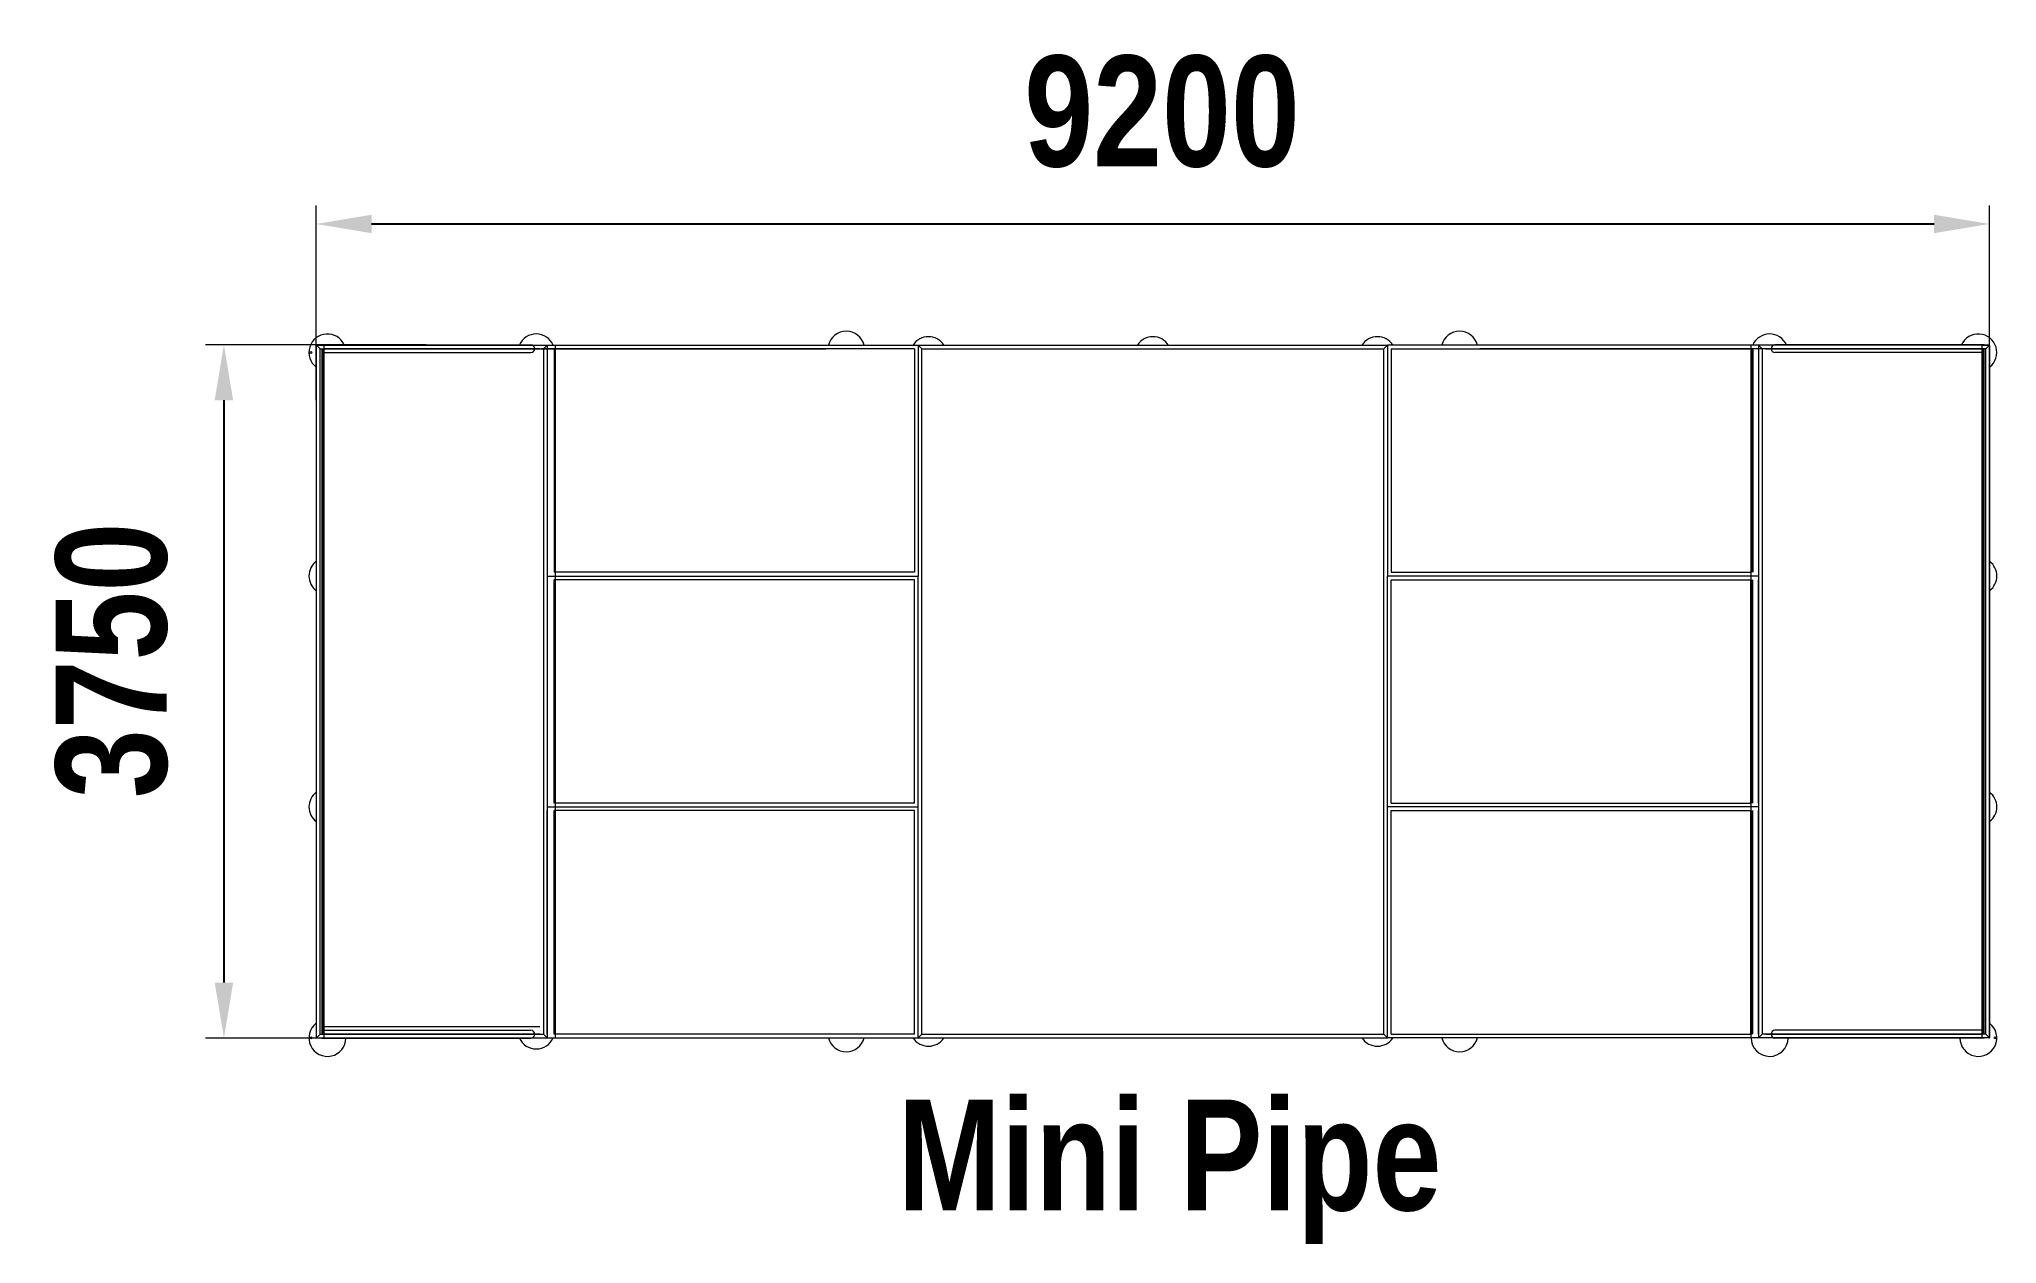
# Model space of a CAD drawing. Header units: millimetres. Extents: x 73832 to 84428, y -7175 to -655.
import ezdxf

# ---------------------------------------------------------------- set-up
doc = ezdxf.new("R2010")
doc.units = ezdxf.units.MM
doc.layers.add('DiKom', color=7, linetype='Continuous')
doc.styles.add('style1', font='arialbd.ttf', dxfattribs={"width": 0.8})
doc.dimstyles.new('1-50', dxfattribs={"dimtxt": 600, "dimasz": 300, "dimexe": 100, "dimexo": 0, "dimgap": 300, "dimtad": 1, "dimtxsty": 'style1', "dimcen": 200, "dimclrd": 7, "dimclre": 7, "dimclrt": 7, "dimadec": 1, "dimazin": 2, "dimtfac": 1, "dimtmove": 0, "dimatfit": 2, "dimfxl": 1, "dimlwd": 25, "dimlwe": 18, "dimarcsym": 0})

# ---------------------------------------------------------------- blocks, each defined once
blk = doc.blocks.new('*D85')
at = {"layer": 'Defpoints', "color": 0, "transparency": 16777216}
for p in [(84389, -1655), (75331, -2609), (84389, -2609)]:
    blk.add_point(p, dxfattribs=at)
at = {"layer": 'DiKom', "color": 7, "lineweight": 18, "transparency": 16777216}
for p, q in [((75331, -2609), (75331, -1555)), ((84389, -2609), (84389, -1555))]:
    blk.add_line(p, q, dxfattribs=at)
at = {"layer": 'DiKom', "color": 7, "lineweight": 25, "transparency": 16777216}
blk.add_line((75631, -1655), (84089, -1655), dxfattribs=at)
at = {"layer": 'DiKom', "color": 7, "transparency": 16777216}
for points in [[(75631, -1605), (75631, -1705), (75331, -1655)], [(84089, -1605), (84089, -1705), (84389, -1655)]]:
    blk.add_solid(points, dxfattribs=at)
at = {"layer": 'DiKom', "color": 7, "transparency": 16777216, "insert": (79910, -1048), "char_height": 600, "attachment_point": 5, "style": 'style1'}
blk.add_mtext('9200', dxfattribs=at)
blk = doc.blocks.new('*D86')
at = {"layer": 'Defpoints', "color": 0, "transparency": 16777216}
for p in [(75927, -2309), (74832, -6061), (75918, -6061)]:
    blk.add_point(p, dxfattribs=at)
at = {"layer": 'DiKom', "color": 7, "lineweight": 18, "transparency": 16777216}
for p, q in [((75927, -2309), (74732, -2309)), ((75918, -6061), (74732, -6061))]:
    blk.add_line(p, q, dxfattribs=at)
at = {"layer": 'DiKom', "color": 7, "lineweight": 25, "transparency": 16777216}
blk.add_line((74832, -2609), (74832, -5761), dxfattribs=at)
at = {"layer": 'DiKom', "color": 7, "transparency": 16777216}
for points in [[(74782, -2609), (74882, -2609), (74832, -2309)], [(74782, -5761), (74882, -5761), (74832, -6061)]]:
    blk.add_solid(points, dxfattribs=at)
at = {"layer": 'DiKom', "color": 7, "transparency": 16777216, "insert": (74226, -4017), "char_height": 600, "attachment_point": 5, "rotation": 90, "style": 'style1'}
blk.add_mtext('3750', dxfattribs=at)

msp = doc.modelspace()

# ---------------------------------------------------------------- linework, layer by layer
at = {"layer": 'DiKom', "color": 7, "linetype": 'Continuous', "lineweight": 15}
for p, q in [((75331.352, -2313.315), (75331.352, -6057.315)), ((75332.352, -6060.315), (75332.352, -2310.315)), ((75352.352, -2330.315), (75332.352, -2310.315)), ((75332.352, -2310.315), (76582.352, -2310.315)), ((75370.352, -2310.315), (75334.352, -2310.315)), ((75352.352, -2330.315), (76562.352, -2330.315)), ((75352.352, -6040.315), (75352.352, -2330.315)), ((75360.341, -2309.315), (76493.352, -2309.315)), ((76542.352, -2330.315), (75372.352, -2330.315)), ((75372.352, -2330.315), (78090.336, -2330.315)), ((75373.352, -2313.315), (75373.352, -6057.315)), ((77048.295, -2330.315), (76551.352, -2330.315)), ((76562.352, -2330.315), (76582.352, -2310.315)), ((76562.352, -2330.315), (76562.352, -6040.315)), ((76582.352, -2310.315), (76582.352, -6060.315)), ((76582.352, -2310.315), (78590.336, -2310.315)), ((76582.352, -2330.315), (76582.352, -3540.315)), ((78570.642, -2330.315), (76620.099, -2330.315)), ((76620.099, -2330.315), (76620.099, -3540.315)), ((76624.299, -2330.315), (76624.299, -3540.315)), ((76624.352, -2310.315), (76624.352, -6060.315)), ((78570.642, -2330.315), (78570.642, -3540.315)), ((78590.336, -2310.315), (78590.336, -3560.315)), ((78590.336, -2310.315), (78590.336, -3560.315)), ((78590.336, -2310.315), (81130.336, -2310.315)), ((78590.336, -2310.315), (78610.336, -2330.315)), ((78610.336, -2330.315), (81110.336, -2330.315)), ((78610.336, -6040.315), (78610.336, -2330.315)), ((81130.336, -2310.315), (81110.336, -2330.315)), ((81110.336, -6040.315), (81110.336, -2330.315)), ((83138.32, -2310.315), (81130.336, -2310.315)), ((81130.336, -2310.315), (81130.336, -3560.315)), ((81130.336, -2310.315), (81130.336, -3560.315)), ((81150.03, -2330.315), (83100.573, -2330.315)), ((81150.03, -2330.315), (81150.03, -3540.315)), ((84348.32, -2330.315), (81630.336, -2330.315)), ((83096.32, -2310.315), (83096.32, -6060.315)), ((83096.372, -2330.315), (83096.372, -3540.315)), ((83100.573, -2330.315), (83100.573, -3540.315)), ((83108.32, -2330.315), (83108.32, -3540.315)), ((83138.32, -2310.315), (83138.32, -6060.315)), ((83158.32, -2330.315), (83138.32, -2310.315)), ((84388.32, -2310.315), (83138.32, -2310.315)), ((83138.32, -2330.315), (83138.32, -3540.315)), ((84368.32, -2330.315), (83158.32, -2330.315)), ((83158.32, -2330.315), (83158.32, -6040.315)), ((83178.32, -2330.315), (84348.32, -2330.315)), ((84360.331, -2309.315), (83227.32, -2309.315)), ((84347.32, -2313.315), (84347.32, -6057.315)), ((84350.32, -2310.315), (84386.32, -2310.315)), ((84368.32, -2330.315), (84388.32, -2310.315)), ((84368.32, -6040.315), (84368.32, -2330.315)), ((84388.32, -6060.315), (84388.32, -2310.315)), ((84389.32, -2313.315), (84389.32, -6057.315)), ((75360.341, -2351.315), (76493.352, -2351.315)), ((75362.352, -2331.315), (75362.352, -6041.315)), ((75367.352, -2331.315), (75367.352, -6041.315)), ((75372.352, -2331.315), (75372.352, -6041.315)), ((75372.352, -3536.315), (75372.352, -2414.213)), ((84360.331, -2351.315), (83227.32, -2351.315)), ((84348.32, -2331.315), (84348.32, -6041.315)), ((84348.32, -2372.315), (84348.32, -3538.315)), ((84348.32, -3536.315), (84348.32, -2414.213)), ((84353.32, -2331.315), (84353.32, -6041.315)), ((84358.32, -2331.315), (84358.32, -6041.315)), ((76582.352, -3560.315), (78590.336, -3560.315)), ((76582.352, -3560.315), (78590.336, -3560.315)), ((78570.642, -3540.315), (76620.099, -3540.315)), ((76620.099, -4790.315), (76620.099, -3580.315)), ((78570.642, -3580.315), (76620.099, -3580.315)), ((78570.642, -4790.315), (78570.642, -3580.315)), ((78590.336, -4810.315), (78590.336, -3560.315)), ((78590.336, -4810.315), (78590.336, -3560.315)), ((83138.32, -3560.315), (81130.336, -3560.315)), ((83138.32, -3560.315), (81130.336, -3560.315)), ((81130.336, -4810.315), (81130.336, -3560.315)), ((81130.336, -4810.315), (81130.336, -3560.315)), ((81150.03, -3540.315), (83100.573, -3540.315)), ((81150.03, -3580.315), (83100.573, -3580.315)), ((81150.03, -4790.315), (81150.03, -3580.315)), ((83096.372, -4790.315), (83096.372, -3580.315)), ((83100.573, -4790.315), (83100.573, -3580.315)), ((83108.32, -4790.315), (83108.32, -3580.315)), ((83138.32, -4790.315), (83138.32, -3580.315)), ((84348.32, -3582.315), (84348.32, -4788.315)), ((75372.352, -5998.315), (75372.352, -4832.315)), ((75372.352, -4834.315), (75372.352, -5956.417)), ((76582.352, -4810.315), (78590.336, -4810.315)), ((76582.352, -4810.315), (78590.336, -4810.315)), ((76582.352, -6040.315), (76582.352, -4830.315)), ((78570.642, -4790.315), (76620.099, -4790.315)), ((76620.099, -6040.315), (76620.099, -4830.315)), ((78570.642, -4830.315), (76620.099, -4830.315)), ((76624.299, -6040.315), (76624.299, -4830.315)), ((78570.642, -6040.315), (78570.642, -4830.315)), ((78590.336, -6060.315), (78590.336, -4810.315)), ((78590.336, -6060.315), (78590.336, -4810.315)), ((83138.32, -4810.315), (81130.336, -4810.315)), ((81130.336, -6060.315), (81130.336, -4810.315)), ((83138.32, -4810.315), (81130.336, -4810.315)), ((81130.336, -6060.315), (81130.336, -4810.315)), ((81150.03, -4790.315), (83100.573, -4790.315)), ((81150.03, -4830.315), (83100.573, -4830.315)), ((81150.03, -6040.315), (81150.03, -4830.315)), ((83096.372, -6040.315), (83096.372, -4830.315)), ((83100.573, -6040.315), (83100.573, -4830.315)), ((83108.32, -6040.315), (83108.32, -4830.315)), ((83138.32, -6040.315), (83138.32, -4830.315)), ((84348.32, -5998.315), (84348.32, -4832.315)), ((84348.32, -4834.315), (84348.32, -5956.417)), ((75360.341, -6019.315), (76493.352, -6019.315)), ((76542.352, -6000.315), (75372.352, -6000.315)), ((84360.331, -6019.315), (83227.32, -6019.315)), ((75352.352, -6040.315), (75332.352, -6060.315)), ((75332.352, -6060.315), (76582.352, -6060.315)), ((75352.352, -6040.315), (76562.352, -6040.315)), ((75360.341, -6061.315), (76493.352, -6061.315)), ((76542.352, -6040.315), (75372.352, -6040.315)), ((76562.352, -6040.315), (76582.352, -6060.315)), ((76582.352, -6060.315), (78590.336, -6060.315)), ((78570.642, -6040.315), (76620.099, -6040.315)), ((78590.336, -6060.315), (78610.336, -6040.315)), ((78590.336, -6060.315), (81130.336, -6060.315)), ((78610.336, -6040.315), (81110.336, -6040.315)), ((81130.336, -6060.315), (81110.336, -6040.315)), ((83138.32, -6060.315), (81130.336, -6060.315)), ((81150.03, -6040.315), (83100.573, -6040.315)), ((83158.32, -6040.315), (83138.32, -6060.315)), ((84388.32, -6060.315), (83138.32, -6060.315)), ((84368.32, -6040.315), (83158.32, -6040.315)), ((83178.32, -6040.315), (84348.32, -6040.315)), ((84360.331, -6061.315), (83227.32, -6061.315)), ((84368.32, -6040.315), (84388.32, -6060.315))]:
    msp.add_line(p, q, dxfattribs=at)
for centre in [(75302.352, -2350.315), (75302.352, -6060.315), (84418.32, -6060.315)]:
    msp.add_circle(centre, 5, dxfattribs=at)
for centre, radius, start, end in [((75392.352, -2350.315), 100, 24.2048348, 232.410497), ((75334.352, -2313.315), 3, 90, 180), ((76522.352, -2350.315), 100, 23.5781785, 155.7951652), ((76493.352, -2330.315), 21, 0, 90), ((76493.352, -2330.315), 21, 270, 0), ((78200.336, -2335.315), 100, 14.4775122, 165.5224878), ((78645.336, -2365.315), 100, 33.367013, 146.632987), ((79860.336, -2365.315), 100, 33.367013, 146.632987), ((81075.336, -2365.315), 100, 33.367013, 146.632987), ((81520.336, -2335.315), 100, 14.4775122, 165.5224878), ((83198.32, -2350.315), 100, 24.2048348, 156.4218215), ((83227.32, -2330.315), 21, 90, 180), ((83227.32, -2330.315), 21, 180, 270), ((84328.32, -2350.315), 100, 307.589503, 155.7951652), ((84386.32, -2313.315), 3, 0, 90), ((75392.352, -3560.315), 100, 127.589503, 232.410497), ((84328.32, -3560.315), 100, 307.589503, 52.410497), ((75392.352, -4810.315), 100, 127.589503, 232.410497), ((84328.32, -4810.315), 100, 307.589503, 52.410497), ((75392.352, -6060.315), 100, 127.589503, 359.4270327), ((76493.352, -6040.315), 21, 0, 90), ((83227.32, -6040.315), 21, 90, 180), ((84328.32, -6060.315), 100, 180.5729673, 52.410497), ((76522.352, -6020.315), 100, 204.2048348, 336.4218215), ((76493.352, -6040.315), 21, 270, 0), ((78200.336, -6035.315), 100, 194.4775122, 345.5224878), ((78645.336, -6005.315), 100, 213.367013, 326.632987), ((81075.336, -6005.315), 100, 213.367013, 326.632987), ((81520.336, -6035.315), 100, 194.4775122, 345.5224878), ((83198.32, -6060.315), 100, 180, 359.4270327), ((83227.32, -6040.315), 21, 180, 270), ((84386.32, -6057.315), 3, 270, 0)]:
    msp.add_arc(centre, radius, start, end, dxfattribs=at)

# ---------------------------------------------------------------- texts
at = {"layer": 'DiKom', "insert": (78479.284, -6393.955), "char_height": 600, "width": 5758.439, "attachment_point": 1, "style": 'style1'}
msp.add_mtext('Mini Pipe', dxfattribs=at)

# ---------------------------------------------------------------- dimensions: what is measured, and where the dimension line sits
at = {"layer": 'DiKom'}
dim = msp.add_linear_dim(base=(84389.32, -1654.959), p1=(75331.352, -2608.521), p2=(84389.32, -2608.521), text='9200', dimstyle='1-50', dxfattribs=at)
dim.commit()
dim.dimension.update_dxf_attribs({"geometry": '*D85', "text_midpoint": (79910.014, -1654.959), "dimtype": 160})
dim = msp.add_linear_dim(base=(74831.867, -6061.315), p1=(75926.846, -2309.315), p2=(75918.216, -6061.315), angle=90, text='3750', dimstyle='1-50', dxfattribs=at)
dim.commit()
dim.dimension.update_dxf_attribs({"geometry": '*D86', "text_midpoint": (74831.867, -4017.243), "dimtype": 160})

doc.saveas('drawing.dxf')
